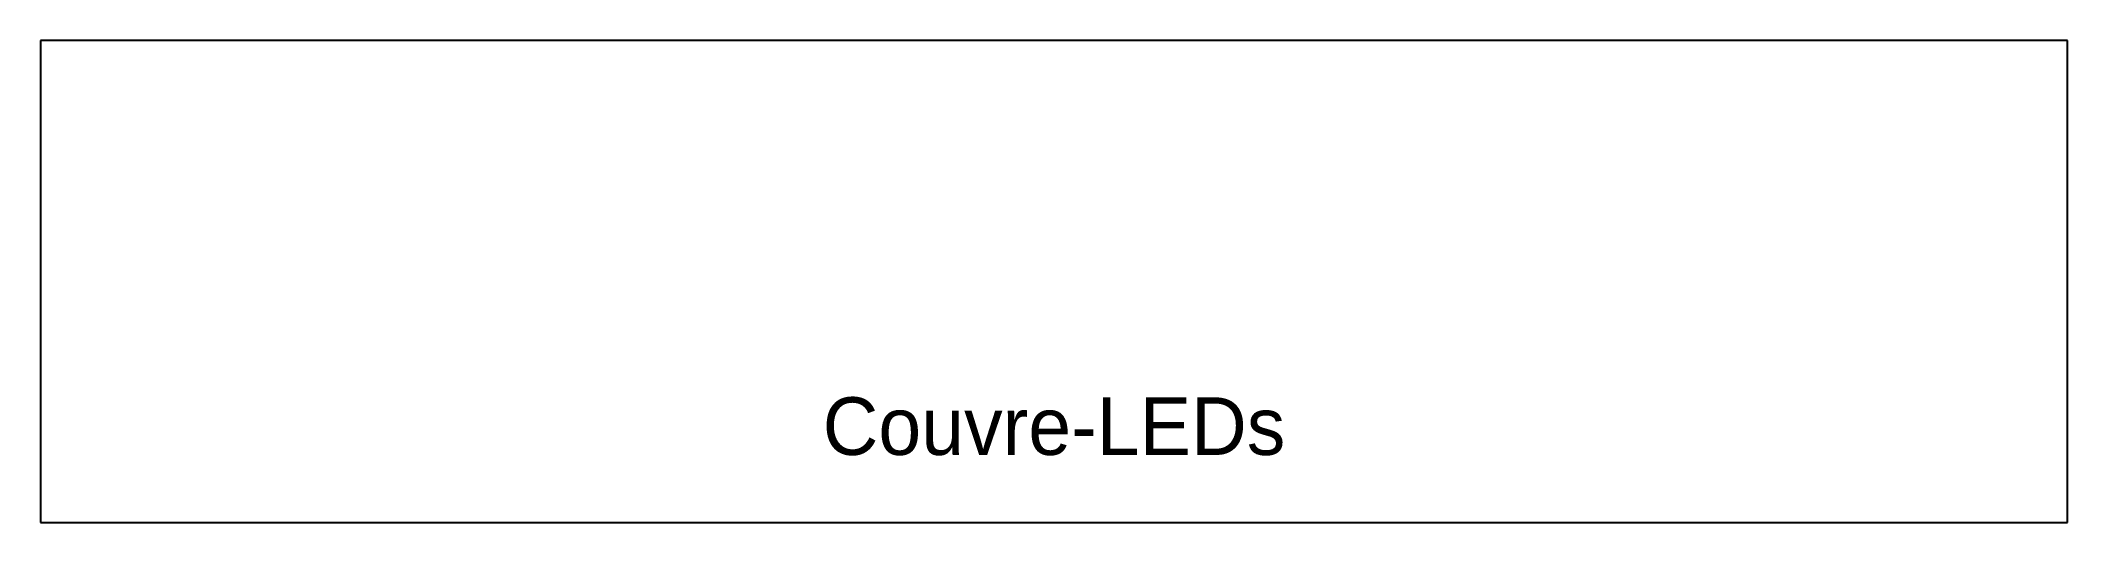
# Model space of a CAD drawing. Header units: millimetres. Extents: x 0 to 105, y 0 to 25.
import ezdxf
from ezdxf.enums import TextEntityAlignment as Align

# ---------------------------------------------------------------- set-up
doc = ezdxf.new("R2010")
doc.units = ezdxf.units.MM
doc.layers.add('COUVRE_LEDS', color=1, linetype='CONTINUOUS')
doc.layers.add('GRAVURE', color=2, linetype='CONTINUOUS')

msp = doc.modelspace()

# ---------------------------------------------------------------- linework, layer by layer
at = {"layer": 'COUVRE_LEDS'}
for p, q in [((105.49, 25.092), (0, 25.092)), ((0, 25.092), (0, 0)), ((105.49, 0), (105.49, 25.092)), ((0, 0), (105.49, 0))]:
    msp.add_line(p, q, dxfattribs=at)

# ---------------------------------------------------------------- texts
at = {"layer": 'GRAVURE'}
msp.add_text('Couvre-LEDs', height=3, dxfattribs=at).set_placement((52.745, 5.0184), align=Align.MIDDLE)

doc.saveas('drawing.dxf')
